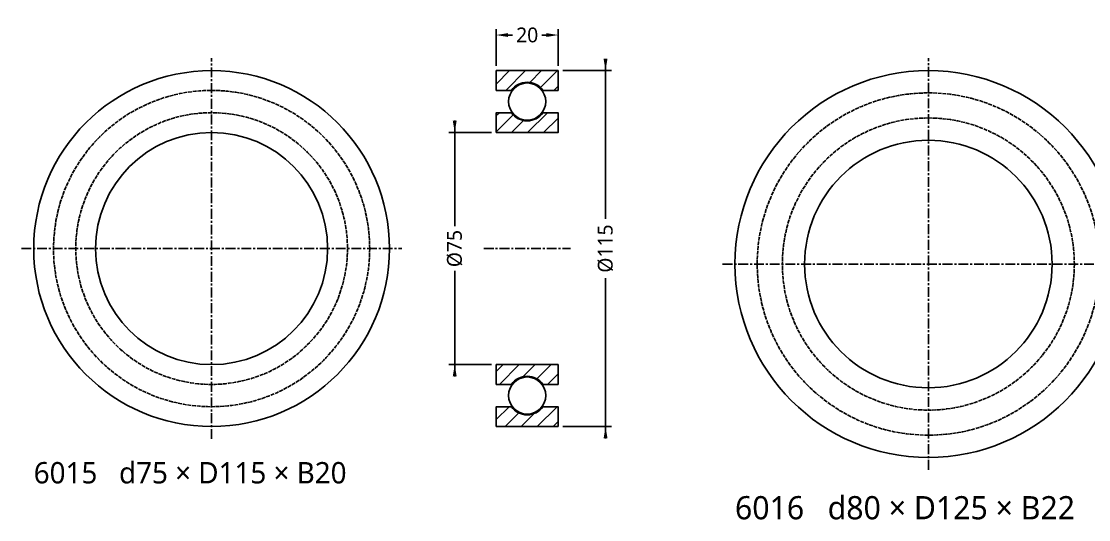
# Model space of a CAD drawing. Header units: millimetres. Extents: x -4 to 1234, y -1137 to 2.
# Drawn here: x -4 to 341, y -559.3 to -398.2 of the extents above; entities that cross this region are included whole.
import ezdxf

# ---------------------------------------------------------------- set-up
doc = ezdxf.new("R2010")
doc.units = ezdxf.units.MM
doc.linetypes.add('CENTER', pattern=[5.08, 3.175, -0.635, 0.635, -0.635])
doc.linetypes.add('DASHED', pattern=[1.524, 1.27, -0.254])
for name, color, linetype in [('문자', 7, 'CONTINUOUS'), ('숨은선', 3, 'DASHED'), ('외형선', 7, 'CONTINUOUS'), ('중심선', 1, 'CENTER'), ('치수', 4, 'CONTINUOUS'), ('해칭', 8, 'CONTINUOUS')]:
    doc.layers.add(name, color=color, linetype=linetype)
doc.styles.add('CH_KOR', font='malgun.ttf')
doc.dimstyles.new('CH_DIM', dxfattribs={"dimtxt": 2.5, "dimasz": 2, "dimexe": 1, "dimexo": 0.8, "dimgap": 0.8, "dimtad": 1, "dimdec": 0, "dimtxsty": 'CH_KOR', "dimcen": 2.5, "dimclrd": 4, "dimclre": 4, "dimclrt": 4, "dimazin": 3, "dimtfac": 1, "dimtmove": 0, "dimatfit": 3})

# ---------------------------------------------------------------- blocks, each defined once
blk = doc.blocks.new('_CLOSEDFILLED')
at = {"color": 0, "linetype": 'BYBLOCK'}
blk.add_solid([(-1, 0.164), (0, 0), (-1, -0.164)], dxfattribs=at)
blk = doc.blocks.new('*D46')
at = {"color": 4}
for p, q in [((127.33, 61.33), (127.33, 9.58)), ((113.53, 57.5), (129.25, 57.5)), ((127.33, -9.58), (127.33, -61.33)), ((113.53, -57.5), (129.25, -57.5))]:
    blk.add_line(p, q, dxfattribs=at)
at = {"layer": 'Defpoints'}
for p in [(112, 57.5), (127.33, 57.5), (112, -57.5)]:
    blk.add_point(p, dxfattribs=at)
at = {"layer": '치수', "color": 4, "xscale": 3.8333333333333335, "yscale": 3.8333333333333335}
for p, rotation in [((127.33, 57.5), 270), ((127.33, -57.5), 90)]:
    blk.add_blockref('_CLOSEDFILLED', p, dxfattribs=dict(at, rotation=rotation))
at = {"layer": '치수', "color": 4, "insert": (127.33, 0), "char_height": 4.792, "attachment_point": 5, "rotation": 90, "style": 'CH_KOR'}
blk.add_mtext('Ø115', dxfattribs=at)
blk = doc.blocks.new('*D47')
at = {"color": 4}
for p, q in [((78.58, 41.33), (78.58, 7.19)), ((90.47, 37.5), (76.67, 37.5)), ((78.58, -7.19), (78.58, -41.33)), ((90.47, -37.5), (76.67, -37.5))]:
    blk.add_line(p, q, dxfattribs=at)
at = {"layer": 'Defpoints'}
for p in [(78.58, 37.5), (92, 37.5), (92, -37.5)]:
    blk.add_point(p, dxfattribs=at)
at = {"layer": '치수', "color": 4, "xscale": 3.8333333333333335, "yscale": 3.8333333333333335}
for p, rotation in [((78.58, 37.5), 270), ((78.58, -37.5), 90)]:
    blk.add_blockref('_CLOSEDFILLED', p, dxfattribs=dict(at, rotation=rotation))
at = {"layer": '치수', "color": 4, "insert": (78.58, 0), "char_height": 4.792, "attachment_point": 5, "rotation": 90, "style": 'CH_KOR'}
blk.add_mtext('Ø75', dxfattribs=at)
blk = doc.blocks.new('*D48')
at = {"color": 4}
for p, q in [((92, 59.03), (92, 70.92)), ((95.83, 69), (97.21, 69)), ((106.79, 69), (108.17, 69)), ((112, 59.03), (112, 70.92))]:
    blk.add_line(p, q, dxfattribs=at)
at = {"layer": 'Defpoints'}
for p in [(92, 69), (92, 57.5), (112, 57.5)]:
    blk.add_point(p, dxfattribs=at)
at = {"layer": '치수', "color": 4, "xscale": 3.8333333333333335, "yscale": 3.8333333333333335, "rotation": 180}
blk.add_blockref('_CLOSEDFILLED', (92, 69), dxfattribs=at)
at = {"layer": '치수', "color": 4, "xscale": 3.8333333333333335, "yscale": 3.8333333333333335}
blk.add_blockref('_CLOSEDFILLED', (112, 69), dxfattribs=at)
at = {"layer": '치수', "color": 4, "insert": (102, 69), "char_height": 4.792, "attachment_point": 5, "style": 'CH_KOR'}
blk.add_mtext('20', dxfattribs=at)
blk = doc.blocks.new('*D49')
at = {"color": 4}
for p, q in [((138.67, 66.67), (138.67, 10.42)), ((123.67, 62.5), (140.75, 62.5)), ((138.67, -10.42), (138.67, -66.67)), ((123.67, -62.5), (140.75, -62.5))]:
    blk.add_line(p, q, dxfattribs=at)
at = {"layer": 'Defpoints'}
for p in [(122, 62.5), (138.67, 62.5), (122, -62.5)]:
    blk.add_point(p, dxfattribs=at)
at = {"layer": '치수', "color": 4, "xscale": 4.166666666666667, "yscale": 4.166666666666667}
for p, rotation in [((138.67, 62.5), 270), ((138.67, -62.5), 90)]:
    blk.add_blockref('_CLOSEDFILLED', p, dxfattribs=dict(at, rotation=rotation))
at = {"layer": '치수', "color": 4, "insert": (138.67, 0), "char_height": 5.208, "attachment_point": 5, "rotation": 90, "style": 'CH_KOR'}
blk.add_mtext('Ø125', dxfattribs=at)
blk = doc.blocks.new('*D50')
at = {"color": 4}
for p, q in [((85.42, 44.17), (85.42, 7.81)), ((98.33, 40), (83.33, 40)), ((85.42, -7.81), (85.42, -44.17)), ((98.33, -40), (83.33, -40))]:
    blk.add_line(p, q, dxfattribs=at)
at = {"layer": 'Defpoints'}
for p in [(85.42, 40), (100, 40), (100, -40)]:
    blk.add_point(p, dxfattribs=at)
at = {"layer": '치수', "color": 4, "xscale": 4.166666666666667, "yscale": 4.166666666666667}
for p, rotation in [((85.42, 40), 270), ((85.42, -40), 90)]:
    blk.add_blockref('_CLOSEDFILLED', p, dxfattribs=dict(at, rotation=rotation))
at = {"layer": '치수', "color": 4, "insert": (85.42, 0), "char_height": 5.208, "attachment_point": 5, "rotation": 90, "style": 'CH_KOR'}
blk.add_mtext('Ø80', dxfattribs=at)
blk = doc.blocks.new('*D51')
at = {"color": 4}
for p, q in [((100, 64.17), (100, 77.08)), ((122, 64.17), (122, 77.08)), ((104.17, 75), (105.79, 75)), ((116.21, 75), (117.83, 75))]:
    blk.add_line(p, q, dxfattribs=at)
at = {"layer": 'Defpoints'}
for p in [(100, 75), (100, 62.5), (122, 62.5)]:
    blk.add_point(p, dxfattribs=at)
at = {"layer": '치수', "color": 4, "xscale": 4.166666666666667, "yscale": 4.166666666666667, "rotation": 180}
blk.add_blockref('_CLOSEDFILLED', (100, 75), dxfattribs=at)
at = {"layer": '치수', "color": 4, "xscale": 4.166666666666667, "yscale": 4.166666666666667}
blk.add_blockref('_CLOSEDFILLED', (122, 75), dxfattribs=at)
at = {"layer": '치수', "color": 4, "insert": (111, 75), "char_height": 5.208, "attachment_point": 5, "style": 'CH_KOR'}
blk.add_mtext('22', dxfattribs=at)
blk = doc.blocks.new('BRG_6015')
at = {"layer": '해칭'}
h = blk.add_hatch(dxfattribs=at)
h.set_pattern_fill('ANSI31', scale=1.15)
h.paths.add_polyline_path([(92, 57.5), (112, 57.5), (112, 51.1), (107.1, 51.1, 0.51797), (96.9, 51.1), (92, 51.1)])
h = blk.add_hatch(dxfattribs=at)
h.set_pattern_fill('ANSI31', scale=1.15)
h.paths.add_polyline_path([(92, 37.5), (112, 37.5), (112, 43.9), (107.1, 43.9, -0.51797), (96.9, 43.9), (92, 43.9)])
h = blk.add_hatch(dxfattribs=at)
h.set_pattern_fill('ANSI31', scale=1.15)
h.paths.add_polyline_path([(92, -37.5), (112, -37.5), (112, -43.9), (107.1, -43.9, 0.51797), (96.9, -43.9), (92, -43.9)])
h = blk.add_hatch(dxfattribs=at)
h.set_pattern_fill('ANSI31', scale=1.15)
h.paths.add_polyline_path([(92, -57.5), (112, -57.5), (112, -51.1), (107.1, -51.1, -0.51797), (96.9, -51.1), (92, -51.1)])
at = {"layer": '숨은선'}
for radius in [51.1, 43.9]:
    blk.add_circle((0, 0), radius, dxfattribs=at)
at = {"layer": '외형선'}
for points in [[(92, 57.5), (112, 57.5), (112, 51.1), (107.1, 51.1, 0.51797), (96.9, 51.1), (92, 51.1)], [(92, 37.5), (112, 37.5), (112, 43.9), (107.1, 43.9, -0.51797), (96.9, 43.9), (92, 43.9)], [(92, -37.5), (112, -37.5), (112, -43.9), (107.1, -43.9, 0.51797), (96.9, -43.9), (92, -43.9)], [(92, -57.5), (112, -57.5), (112, -51.1), (107.1, -51.1, -0.51797), (96.9, -51.1), (92, -51.1)]]:
    blk.add_lwpolyline(points, format="xyb", close=True, dxfattribs=at)
for centre, radius in [((0, 0), 57.5), ((102, 47.5), 6), ((0, 0), 37.5), ((102, -47.5), 6)]:
    blk.add_circle(centre, radius, dxfattribs=at)
at = {"layer": '중심선'}
for p, q in [((0, -61.5), (0, 61.5)), ((-61.5, 0), (61.5, 0)), ((88, 0), (116, 0))]:
    blk.add_line(p, q, dxfattribs=at)
at = {"layer": '문자', "style": 'CH_KOR'}
blk.add_text('6015   d75 × D115 × B20', height=6.9, dxfattribs=at).set_placement((-57.5, -75.9))
at = {"layer": '치수'}
dim = blk.add_linear_dim(base=(92, 69), p1=(92, 57.5), p2=(112, 57.5), dimstyle='CH_DIM', override={"dimscale": 1.916667}, dxfattribs=at)
dim.commit()
dim.dimension.update_dxf_attribs({"geometry": '*D48', "text_midpoint": (102, 69)})
for base, p1, p2, text, picture, middle in [((127.33, 57.5), (112, 57.5), (112, -57.5), 'Ø115', '*D46', (127.33, 0)), ((78.58, 37.5), (92, 37.5), (92, -37.5), 'Ø75', '*D47', (78.58, 0))]:
    dim = blk.add_linear_dim(base=base, p1=p1, p2=p2, angle=90, text=text, dimstyle='CH_DIM', override={"dimscale": 1.916667}, dxfattribs=at)
    dim.commit()
    dim.dimension.update_dxf_attribs({"geometry": picture, "text_midpoint": middle})
blk = doc.blocks.new('BRG_6016')
at = {"layer": '해칭'}
h = blk.add_hatch(dxfattribs=at)
h.set_pattern_fill('ANSI31', scale=1.25)
h.paths.add_polyline_path([(100, 62.5), (122, 62.5), (122, 55.3), (116.73, 55.3, 0.51797), (105.27, 55.3), (100, 55.3)])
h = blk.add_hatch(dxfattribs=at)
h.set_pattern_fill('ANSI31', scale=1.25)
h.paths.add_polyline_path([(100, 40), (122, 40), (122, 47.2), (116.73, 47.2, -0.51797), (105.27, 47.2), (100, 47.2)])
h = blk.add_hatch(dxfattribs=at)
h.set_pattern_fill('ANSI31', scale=1.25)
h.paths.add_polyline_path([(100, -40), (122, -40), (122, -47.2), (116.73, -47.2, 0.51797), (105.27, -47.2), (100, -47.2)])
h = blk.add_hatch(dxfattribs=at)
h.set_pattern_fill('ANSI31', scale=1.25)
h.paths.add_polyline_path([(100, -62.5), (122, -62.5), (122, -55.3), (116.73, -55.3, -0.51797), (105.27, -55.3), (100, -55.3)])
at = {"layer": '숨은선'}
for radius in [55.3, 47.2]:
    blk.add_circle((0, 0), radius, dxfattribs=at)
at = {"layer": '외형선'}
for points in [[(100, 62.5), (122, 62.5), (122, 55.3), (116.73, 55.3, 0.51797), (105.27, 55.3), (100, 55.3)], [(100, 40), (122, 40), (122, 47.2), (116.73, 47.2, -0.51797), (105.27, 47.2), (100, 47.2)], [(100, -40), (122, -40), (122, -47.2), (116.73, -47.2, 0.51797), (105.27, -47.2), (100, -47.2)], [(100, -62.5), (122, -62.5), (122, -55.3), (116.73, -55.3, -0.51797), (105.27, -55.3), (100, -55.3)]]:
    blk.add_lwpolyline(points, format="xyb", close=True, dxfattribs=at)
for centre, radius in [((0, 0), 62.5), ((111, 51.25), 6.75), ((0, 0), 40), ((111, -51.25), 6.75)]:
    blk.add_circle(centre, radius, dxfattribs=at)
at = {"layer": '중심선'}
for p, q in [((0, -66.5), (0, 66.5)), ((-66.5, 0), (66.5, 0)), ((96, 0), (126, 0))]:
    blk.add_line(p, q, dxfattribs=at)
at = {"layer": '문자', "style": 'CH_KOR'}
blk.add_text('6016   d80 × D125 × B22', height=7.5, dxfattribs=at).set_placement((-62.5, -82.5))
at = {"layer": '치수'}
dim = blk.add_linear_dim(base=(100, 75), p1=(100, 62.5), p2=(122, 62.5), dimstyle='CH_DIM', override={"dimscale": 2.083333}, dxfattribs=at)
dim.commit()
dim.dimension.update_dxf_attribs({"geometry": '*D51', "text_midpoint": (111, 75)})
for base, p1, p2, text, picture, middle in [((138.67, 62.5), (122, 62.5), (122, -62.5), 'Ø125', '*D49', (138.67, 0)), ((85.42, 40), (100, 40), (100, -40), 'Ø80', '*D50', (85.42, 0))]:
    dim = blk.add_linear_dim(base=base, p1=p1, p2=p2, angle=90, text=text, dimstyle='CH_DIM', override={"dimscale": 2.083333}, dxfattribs=at)
    dim.commit()
    dim.dimension.update_dxf_attribs({"geometry": picture, "text_midpoint": middle})

msp = doc.modelspace()

# ---------------------------------------------------------------- block references
for name, p in [('BRG_6015', (57.5, -471.67)), ('BRG_6016', (289.17, -476.67))]:
    msp.add_blockref(name, p)

doc.saveas('drawing.dxf')
